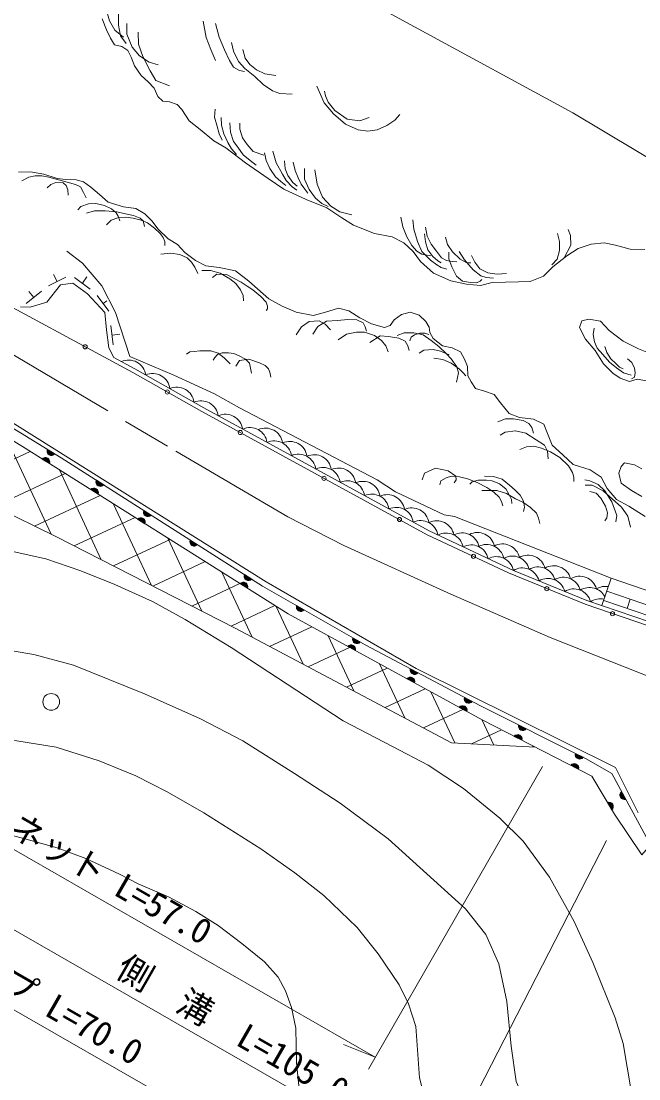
# Model space of a CAD drawing. Units: millimetres, scale not verified. Extents: x 40000 to 680000, y 20000 to 380000.
# Drawn here: x 467918 to 512412, y 242291 to 318460 of the extents above; entities that cross this region are included whole.
import ezdxf
from ezdxf.enums import TextEntityAlignment as Align

# ---------------------------------------------------------------- set-up
doc = ezdxf.new("R2010")
doc.units = ezdxf.units.MM
doc.header["$LTSCALE"] = 1000
doc.linetypes.add('CHAIN', pattern=[18.5, 12, -1.5, 3.5, -1.5])
for name, color, linetype, lineweight in [('M-BGD', 7, 'Continuous', 13), ('M-BMK', 2, 'Continuous', 13), ('M-STR-HTXT', 7, 'Continuous', 13)]:
    doc.layers.add(name, color=color, linetype=linetype, lineweight=lineweight)
doc.styles.add('ＭＳ ゴシック', font='')
doc.styles.get('ＭＳ ゴシック').set_extended_font_data('MS Gothic')

msp = doc.modelspace()

# ---------------------------------------------------------------- hatches: boundary and pattern name
at = {"layer": 'M-BGD'}
h = msp.add_hatch(dxfattribs=at)
h.set_pattern_fill('USER', color=256, style=0, pattern_type=2)
h.set_pattern_definition([(25, (-0, 0), (-1056.546, 2265.77), []), (115, (-0, 0), (-2265.77, -1056.546), [])])
h.paths.add_polyline_path([(487150, 275772), (476961, 282185), (468006, 287821), (459982, 292702), (461787, 285563), (470415, 281345), (483328, 274753), (498928, 266496), (504963, 266171), (501119, 268141)])
for points in [[(469802, 287616), (470336, 287289, -0.84072)], [(469956, 286594), (469426, 286927, -0.84072)], [(473862, 285057), (473334, 285393, 0.84072)], [(473457, 284390), (472927, 284724, -0.84072)], [(476838, 282262), (476308, 282596, -0.84072)], [(477278, 282886), (476750, 283221, 0.84072)], [(480095, 281095), (480623, 280759, -0.84072)], [(483685, 277953), (484215, 277619, 0.84072)], [(483995, 278615), (484523, 278280, -0.84072)], [(488303, 276066), (487760, 276377, 0.84072)], [(491445, 273426), (491994, 273126, 0.84072)], [(492349, 273750), (491806, 274061, 0.84072)], [(495706, 271098), (496255, 270798, 0.84072)], [(496499, 271535), (495946, 271828, 0.84072)], [(500409, 269462), (499856, 269755, 0.84072)], [(499467, 269043), (500017, 268743, 0.84072)], [(503747, 267775), (504307, 267496, -0.84072)], [(503989, 266671), (503432, 266956, -0.84072)], [(508406, 265447), (507846, 265727, 0.84072)], [(507508, 264868), (508065, 264582, 0.84072)], [(511169, 262965), (511468, 262416, -0.84072)], [(510465, 261659), (510145, 262197, -0.84072)]]:
    msp.add_hatch(color=256, dxfattribs=at).paths.add_polyline_path(points)

# ---------------------------------------------------------------- linework, layer by layer
for p, q in [((470506, 299713), (470248, 300213)), ((469884, 299392), (471128, 300034)), ((471760, 299991), (472894, 299169)), ((472327, 299580), (472657, 300036)), ((468287, 298122), (469372, 299006)), ((468830, 298564), (468474, 299000)), ((473404, 298694), (474236, 297567)), ((473820, 298130), (474085, 298326)), ((474373, 296544), (474550, 295156)), ((474462, 295850), (475020, 295921)), ((470336, 287289), (469802, 287616)), ((469426, 286927), (469956, 286594)), ((473862, 285057), (473334, 285393)), ((472927, 284724), (473457, 284390)), ((476308, 282596), (476838, 282262)), ((477278, 282886), (476750, 283221)), ((480623, 280759), (480095, 281095)), ((484523, 278280), (483995, 278615)), ((510425, 278346), (509749, 276370)), ((483685, 277953), (484215, 277619)), ((511783, 276837), (511580, 276166)), ((488303, 276066), (487760, 276377)), ((492349, 273750), (491806, 274061)), ((491445, 273426), (491994, 273126)), ((496499, 271535), (495946, 271828)), ((495706, 271098), (496255, 270798)), ((500409, 269462), (499856, 269755)), ((499467, 269043), (500017, 268743)), ((504307, 267496), (503747, 267775)), ((503432, 266956), (503989, 266671)), ((508406, 265447), (507846, 265727)), ((507508, 264868), (508065, 264582)), ((511468, 262416), (511169, 262965)), ((510145, 262197), (510465, 261659))]:
    msp.add_line(p, q, dxfattribs=at)
for points in [[(473887, 321377), (473848, 320413), (474028, 319424), (474286, 318473), (474663, 317821), (475289, 317307)], [(475021, 319763), (474929, 318914), (474941, 318168), (475067, 317411), (475480, 316849)], [(473754, 318624), (474075, 317830), (474350, 317234), (474641, 316760), (475161, 316623), (475604, 316348), (475843, 315857), (476075, 315233), (476552, 314549), (477078, 314084), (477507, 313632), (477763, 313033), (478118, 312690), (478608, 312654), (479146, 312458), (479501, 312103), (480031, 311278), (480810, 310664), (481808, 309831), (482664, 309327), (484087, 308246), (485720, 307129), (486837, 306356), (488448, 305605), (489931, 305004), (491026, 304284), (491852, 303761), (493378, 303166), (494643, 302924), (495473, 302502), (496155, 301883), (496688, 301152), (497618, 300309), (498870, 299764), (499986, 299529), (501003, 299430), (501858, 299640), (502800, 299665), (503743, 299678), (504586, 299702), (505542, 300092), (506211, 300761), (507222, 301554), (508031, 302082), (508980, 302393), (509914, 302487), (510723, 302331), (511796, 302051), (512854, 302005)], [(481026, 318451), (481246, 317271), (481586, 316430), (481927, 315630)], [(475528, 318291), (475541, 317514), (475911, 316585), (476446, 315961), (477136, 315510), (477790, 315308)], [(478613, 313795), (477619, 314177), (477223, 314878), (476688, 315910), (476369, 316814), (476357, 317667)], [(481927, 318291), (482187, 317311), (482567, 316390), (482931, 315636), (483214, 315149), (483650, 314905), (483996, 314828)], [(483060, 316930), (483214, 316302), (483573, 315546), (484034, 315059), (484753, 314482), (485355, 313905), (486035, 313431), (486561, 313239), (487433, 313213)], [(425297, 316484), (430689, 314736), (435679, 313032), (441675, 310760), (446498, 308745), (451840, 306210), (459917, 301880), (464282, 299449), (475955, 293163), (480942, 290341), (497176, 281478), (503020, 278728), (508550, 276464), (513102, 274906), (518084, 273601)], [(483893, 316418), (484047, 315802), (484381, 315341), (484881, 314944), (485471, 314662), (486266, 314546)], [(489220, 313773), (489746, 312581), (490412, 311774), (491287, 311053), (492183, 310633), (492901, 310543), (493555, 310633), (494248, 310941), (494825, 311338), (495184, 311735)], [(492991, 311530), (492311, 311287), (491413, 311402), (490521, 312025), (490034, 312616), (489830, 313076), (489758, 313418)], [(481885, 312131), (481845, 311550), (482005, 310959), (482186, 310348), (482406, 309887)], [(482326, 311520), (482346, 310959), (482516, 310338), (482807, 309727), (483078, 309276), (483430, 308859)], [(482957, 311149), (483008, 310468), (483208, 309797), (483519, 309376), (483900, 308825), (484421, 308435), (484852, 308084)], [(485394, 308806), (484629, 309083), (484208, 309581), (483853, 310068), (483665, 310677), (483665, 311120)], [(485450, 308980), (485577, 308435), (485828, 307853), (486241, 307252), (486612, 306903), (486990, 306632)], [(486058, 309094), (486289, 308245), (486734, 307444), (487000, 306981), (487435, 306540), (487775, 306291)], [(486898, 308411), (486945, 307831), (487118, 307352), (487487, 306835), (487808, 306576)], [(487518, 308294), (487659, 307713), (487863, 307180), (488099, 306725), (488350, 306364), (488570, 306066)], [(488328, 307848), (488328, 307082), (488668, 306341), (489112, 305706), (489566, 305331), (490027, 305122)], [(491741, 304511), (490871, 304728), (490226, 305133), (489620, 305788), (489252, 306726), (489062, 307746)], [(467726, 307585), (468595, 307618), (469554, 307429), (470523, 307128), (471147, 307050), (471883, 307028), (472398, 306900), (472940, 306509), (473552, 305967), (474195, 305435), (475299, 305094), (476172, 304974), (476834, 304583), (477326, 304081), (477798, 303469), (478512, 302793), (479190, 302376), (479709, 301811), (480477, 301224), (481223, 300829), (482172, 300716), (483357, 300479), (484329, 299735), (484950, 299182), (485752, 298470), (486712, 297940), (487717, 297511), (488950, 297269), (489767, 297487), (490784, 297786), (491528, 297605), (492309, 297087), (493154, 296652), (494089, 296407), (494498, 296543), (494788, 296951), (495324, 297332), (495951, 297514), (496595, 297287), (497067, 296833), (497304, 296434), (497347, 296039), (497602, 295602), (498277, 295082), (498961, 294927), (499554, 294645), (499864, 294125), (500074, 293578), (500104, 292927), (500323, 292489), (500651, 291997), (501289, 291806), (501983, 291569), (502457, 290976), (503070, 290213), (503813, 289927), (504832, 289801), (505565, 289447), (505828, 288761), (506171, 287926), (506935, 287232), (507691, 286524), (508897, 286155), (509686, 285624), (510136, 284804), (510812, 284000), (511697, 283534), (512871, 282794)], [(467976, 306966), (468481, 307224), (468919, 307322), (469398, 307319), (469907, 307214), (470975, 306929), (471833, 306708), (472187, 306522), (472398, 306129), (472591, 305732)], [(469780, 306468), (470060, 306687), (470422, 306840), (470937, 306824), (471151, 306621), (471277, 306320), (471310, 305925)], [(471990, 304860), (472217, 305117), (472780, 305299), (473299, 305329), (473916, 305181), (474420, 304953), (474766, 304666), (474904, 304416), (475023, 304075)], [(472618, 304630), (473198, 304788), (473979, 304809), (474813, 304725), (475441, 304582), (476009, 304453), (476496, 304264), (476699, 304069), (476798, 303668)], [(474069, 303796), (474413, 304119), (474892, 304285), (475444, 304337), (475975, 304275), (476558, 304129), (477029, 303929), (477528, 303557), (477943, 303177), (478144, 302882), (478272, 302592), (478268, 302293)], [(495268, 304335), (495414, 303641), (495688, 302935), (496053, 302302), (496431, 301888), (496790, 301681), (497430, 301559)], [(496133, 304159), (496212, 303489), (496461, 302594), (496784, 301876), (497400, 301250), (497862, 300908), (498173, 300726), (498569, 300604)], [(367133, 289699), (364012, 298663), (374423, 303017), (380727, 303548), (384764, 302911), (390465, 301424), (394467, 300327), (419401, 295739), (427175, 294058), (435342, 295757), (449919, 296550), (451915, 296677), (454111, 297349), (464983, 290979), (485559, 278079), (496375, 271838), (510725, 264719), (512361, 261439)], [(497037, 303613), (497164, 302980), (497441, 302388), (497828, 301906), (498190, 301411), (498552, 301224), (498966, 301146), (499291, 301131)], [(506541, 303171), (506708, 302602), (506693, 301939), (506520, 301322), (506154, 300915)], [(507319, 303455), (507497, 303015), (507505, 302325), (507000, 301379)], [(496973, 303142), (497040, 302558), (497217, 301992), (497570, 301517), (497936, 301200), (498161, 301054)], [(498477, 302898), (498626, 302387), (498998, 301857), (499538, 301318), (500021, 301058), (500300, 301058)], [(471212, 301902), (472330, 301028), (473729, 299403), (474708, 297481), (475740, 294318), (478904, 292972), (481841, 291610), (483648, 290620), (493556, 285418), (494872, 284574), (498386, 282897), (499145, 282787), (510425, 278346), (516504, 276266), (519409, 275505), (522135, 275001), (523833, 274695), (526964, 274113), (530429, 273943), (533667, 274340), (538088, 275297), (541952, 276189), (545449, 276887), (548282, 277719)], [(477991, 301675), (478710, 301762), (479350, 301665), (479887, 301413), (480191, 301103), (480424, 300741), (480650, 300295)], [(498728, 301814), (498735, 301338), (498936, 300769), (499285, 300106), (499720, 299724), (500285, 299635), (500711, 299622), (500981, 299742), (501106, 299862)], [(499473, 301867), (499848, 301265), (500168, 300912), (500483, 300560), (501022, 300116), (501422, 299988), (501947, 299950)], [(502869, 300276), (502201, 300230), (501533, 300340), (500968, 300623), (500609, 301097), (500365, 301585)], [(480943, 300502), (481552, 300493), (482250, 300299), (482940, 299901), (483386, 299569), (483711, 299106), (483922, 298693), (483930, 298328)], [(481711, 299993), (482025, 300239), (482720, 300220), (483761, 299662), (484196, 299365), (484612, 299112), (485175, 298640), (485574, 298224), (485667, 297946), (485658, 297750), (485566, 297628)], [(467859, 297878), (468575, 297870), (469771, 298232), (470749, 299463), (471636, 299590), (472686, 298812), (473954, 297472), (474063, 296223), (474226, 294938), (474590, 294239), (476100, 293426), (481088, 290603), (497311, 281746), (503373, 278909), (508655, 276745), (513189, 275193)], [(454111, 297349), (454071, 296816), (455564, 296075), (459559, 293714), (464924, 290611), (470794, 287007), (485310, 277780), (492706, 273546), (501011, 269143), (508560, 265370), (510457, 264269), (513263, 259131), (512617, 258411), (510655, 261340), (509016, 264095), (501119, 268141), (487150, 275772), (468006, 287821), (459292, 293121), (454152, 295982)], [(487725, 295869), (488102, 296438), (488671, 296834), (489396, 296882), (489821, 296641), (490198, 296226)], [(488923, 295926), (489280, 296467), (489918, 296853), (490710, 296911), (491453, 296979), (492101, 296940), (492545, 296728), (492709, 296448), (492787, 296139)], [(509203, 296358), (509121, 295892), (509226, 295366), (509413, 294900), (509810, 294456), (510289, 293896), (510791, 293488), (511304, 293138), (511865, 292962)], [(490758, 295511), (491347, 295917), (492072, 296071), (492651, 296052), (493366, 295811), (493869, 295473), (494197, 295067), (494352, 294643)], [(493038, 295309), (493772, 295791), (494390, 295762), (495115, 295637), (495569, 295405), (495762, 295067), (495859, 294739)], [(495014, 295817), (495518, 296009), (496214, 296009), (496884, 295861), (497458, 295469), (497998, 295035), (498529, 294522), (498894, 294139), (499303, 293565), (499433, 293131), (499277, 292470)], [(495917, 295429), (496010, 295696), (496260, 295875), (496641, 295984), (496985, 295981), (497283, 295902)], [(496588, 294552), (496934, 294772), (497587, 294812), (498122, 294701), (498760, 294431)], [(509973, 295040), (510113, 294596), (510405, 294141), (510744, 293803), (511027, 293549), (511284, 293417)], [(482978, 293787), (482534, 294204), (482103, 294554), (481574, 294706), (481188, 294711), (480798, 294706), (480389, 294679), (480057, 294634), (479824, 294486)], [(484518, 293115), (484357, 293822), (484074, 294122), (483621, 294369), (483235, 294517), (482858, 294566), (482405, 294566), (482069, 294450), (481880, 294239), (481746, 294042)], [(483378, 293612), (483651, 294016), (484307, 294114), (485083, 293863), (485498, 293666), (485730, 293416), (485835, 293185), (485898, 292828)], [(497641, 294200), (498302, 294087), (498885, 293826), (499503, 293389), (499742, 293147), (499949, 292918)], [(511596, 294141), (511895, 293872), (512093, 293465), (512158, 293130), (512105, 292813), (511889, 292711)], [(459982, 292702), (461787, 285563), (470415, 281345), (483328, 274753), (498928, 266496), (504963, 266171)], [(502262, 289613), (502806, 289817), (503381, 289824), (504084, 289703), (504493, 289492), (504697, 289197), (504818, 288796)], [(502428, 288645), (502776, 288872), (503532, 288963), (504274, 288789), (505015, 288298), (505605, 287920), (505832, 287504), (505877, 286952)], [(503835, 287610), (504319, 287814), (504848, 287852), (505393, 287708), (506059, 287451), (506724, 287043), (507337, 286446), (507632, 285955), (507722, 285622), (507738, 285312)], [(512637, 284231), (511879, 284664), (511137, 285190), (510982, 285897), (511137, 286395), (511384, 286643), (512111, 286519), (512637, 286210)], [(496793, 285425), (496983, 285899), (497755, 286278), (498677, 286075), (499218, 285682), (499260, 285440), (499114, 285218)], [(498079, 285065), (498141, 285350), (498524, 285579), (498927, 285690), (499490, 285648), (500081, 285502), (500761, 285239), (501463, 284877), (501971, 284544), (502339, 284190), (502527, 283863), (502624, 283558)], [(501296, 285681), (501951, 285676), (502572, 285488), (503096, 285042), (503507, 284683), (503870, 284330), (504108, 283884), (504185, 283465), (504108, 283158)], [(503271, 283720), (503236, 284000), (503054, 284400), (502822, 284778), (502374, 285135), (501855, 285352), (501427, 285408), (500831, 285415), (500410, 285289), (500232, 285120)], [(510757, 282397), (510823, 282855), (510462, 283855), (509964, 284646), (509480, 285086), (508888, 285345), (508512, 285433)], [(511811, 282011), (511624, 282821), (511156, 283455), (509839, 284630), (509060, 285043), (508538, 285043)], [(501112, 284666), (502177, 284652), (502878, 284435), (503530, 284070), (504056, 283825), (504610, 283433), (505031, 283033), (505178, 282662), (505269, 282284)], [(508883, 284592), (509347, 284465), (509680, 284104), (510013, 283542), (510164, 283044), (510105, 282697), (509973, 282487)], [(467201, 280281), (469697, 279745), (472209, 278881), (474668, 277895), (477386, 276677), (479735, 275375), (483051, 273365), (491103, 268077), (494660, 266227), (497229, 264889), (499773, 263198), (502408, 261065), (504078, 259405), (505965, 256825), (507756, 253632), (509107, 250675), (510703, 246676), (511288, 244826), (511861, 241436)], [(510106, 277411), (513460, 276263), (520375, 274864)], [(509879, 276749), (513281, 275584), (518295, 274640)], [(449245, 267951), (452211, 269626), (458294, 272274), (460674, 273194), (462836, 273546), (465840, 273361), (468823, 272842), (471688, 272088), (476793, 270025), (480848, 268216), (483882, 266642), (487607, 264277), (490909, 262133), (494365, 259583), (499932, 254522), (501391, 252692), (502330, 250565), (502901, 247862), (503203, 244646), (503572, 242111), (504075, 240972), (505633, 238794), (507915, 236058), (511405, 231662)], [(454046, 262955), (455633, 264308), (457547, 265614), (459882, 266478), (461726, 266804), (464574, 266828), (467608, 266641), (470442, 266173), (473533, 265182), (476186, 264121), (478447, 262968), (481076, 261449), (485185, 258855), (487633, 257136), (489713, 255492), (492115, 253195), (493631, 251292), (495138, 249067), (495808, 247681), (496340, 246065), (496620, 242353), (497173, 240175)], [(457901, 260185), (459557, 260778), (460931, 260856), (463305, 260622), (465663, 260216), (468115, 259607), (470520, 258920), (472566, 258156), (475009, 257028), (476352, 256342), (478523, 255405), (480511, 254353), (482119, 253342), (483822, 252046), (485446, 250720), (486430, 249611), (486963, 248625), (487400, 247423), (487697, 245940), (487760, 243452), (488010, 240876)]]:
    msp.add_lwpolyline(points, dxfattribs=at)
msp.add_lwpolyline([(508140, 296388), (508299, 296880), (508818, 296998), (509660, 296848), (510279, 296177), (511286, 295418), (512382, 294870), (513478, 294429), (514609, 293722), (515369, 292910), (515828, 292044), (515669, 291444), (514944, 291338), (514414, 291744), (513937, 292256), (513248, 292504), (512293, 292680), (511728, 292504), (511074, 292751), (510544, 293104), (509855, 293793), (509271, 294747), (508565, 295559)], close=True, dxfattribs=at)
for centre, radius in [((472530, 295008), 150), ((478449, 291752), 150), ((483707, 288832), 150), ((489736, 285540), 150), ((495171, 282572), 150), ((500500, 279914), 150), ((505785, 277596), 150), ((510515, 275791), 150), ((470083, 269438), 600)]:
    msp.add_circle(centre, radius, dxfattribs=at)
for centre, radius, start, end in [((475651, 292805), 1250, 8.01317, 114.27338), ((477390, 291834), 1250, 7.37658, 113.63678), ((479131, 290849), 1250, 7.36657, 113.62677), ((480882, 289869), 1250, 7.87924, 114.13945), ((482638, 288903), 1250, 8.23343, 114.49363), ((484394, 287944), 1250, 8.2355, 114.4957), ((485511, 287904), 1250, 8.23547, 114.49567), ((486149, 286986), 1250, 8.23544, 114.49564), ((487266, 286945), 1250, 8.23544, 114.49564), ((470098, 287499), 318, 158.34429, 318.56202), ((487904, 286027), 1250, 8.23544, 114.49564), ((489022, 285987), 1250, 8.23544, 114.49564), ((469662, 286714), 318, 337.70555, 137.92328), ((489660, 285069), 1250, 8.23544, 114.49564), ((490777, 285028), 1250, 8.23544, 114.49564), ((473627, 285271), 318, 157.44745, 317.66518), ((491415, 284110), 1250, 8.23544, 114.49564), ((492532, 284070), 1250, 8.23544, 114.49564), ((473163, 284511), 318, 337.70555, 137.92328), ((493171, 283152), 1250, 8.23544, 114.49564), ((494288, 283112), 1250, 8.23544, 114.49564), ((494926, 282194), 1250, 8.23544, 114.49564), ((496055, 282158), 1250, 8.81745, 115.07766), ((476544, 282383), 318, 337.70555, 137.92328), ((477043, 283099), 318, 157.44745, 317.66518), ((496704, 281246), 1250, 9.3958, 115.65601), ((497856, 281233), 1250, 10.56057, 116.82077), ((480388, 280973), 318, 157.44745, 317.66518), ((498524, 280346), 1250, 11.7068, 117.967), ((499671, 280359), 1250, 11.70408, 117.96428), ((500790, 280387), 1250, 11.7888, 118.04901), ((500333, 279495), 1250, 11.67646, 117.93667), ((501455, 279524), 1250, 11.87075, 118.13095), ((502588, 279561), 1250, 12.60442, 118.86462), ((502151, 278648), 1250, 12.06504, 118.32524), ((503296, 278694), 1250, 13.3311, 119.59131), ((504439, 278753), 1250, 13.97315, 120.23336), ((504014, 277836), 1250, 14.57428, 120.83449), ((505154, 277909), 1250, 14.59526, 120.85547), ((506284, 277989), 1250, 14.72288, 120.98309), ((483921, 277740), 318, 337.70555, 137.92328), ((484289, 278494), 318, 157.44745, 317.66518), ((505865, 277077), 1250, 14.59881, 120.85902), ((506984, 277164), 1250, 14.84091, 121.10112), ((508152, 277240), 1250, 15.40006, 121.66027), ((507724, 276325), 1250, 15.08299, 121.3432), ((508860, 276426), 1250, 27.64736, 122.21434), ((510013, 276508), 1250, 80.52596, 121.66027), ((509635, 275617), 1250, 77.32934, 124.23491), ((488058, 276269), 318, 160.10105, 320.31878), ((491693, 273228), 318, 341.24428, 141.46201), ((492105, 273953), 318, 160.10105, 320.31878), ((495954, 270900), 318, 341.24428, 141.46201), ((496248, 271729), 318, 161.9607, 322.17844), ((500158, 269657), 318, 161.9607, 322.17844), ((499716, 268845), 318, 341.24428, 141.46201), ((504051, 267684), 318, 163.33834, 323.55607), ((503685, 266765), 318, 342.76486, 142.9826), ((508151, 265636), 318, 163.33834, 323.55607), ((507762, 264676), 318, 342.76486, 142.9826), ((511366, 262717), 318, 128.53388, 288.75161), ((510258, 261900), 318, 310.64006, 110.8578)]:
    msp.add_arc(centre, radius, start, end, dxfattribs=at)
at = {"layer": 'M-BMK', "linetype": 'CHAIN'}
msp.add_lwpolyline([(429023, 312626), (441089, 308032), (449362, 304406), (456490, 300779), (463830, 296521), (479058, 287498), (487121, 282757), (491155, 280705), (498863, 277203), (506028, 274071), (513620, 271075), (518054, 269549), (523028, 268334), (526965, 267643), (531342, 267174), (536241, 266919), (542661, 266936), (548692, 267478), (553148, 268364)], dxfattribs=at)
at = {"layer": 'M-STR-HTXT'}
for p, q in [((447249, 270348), (493428, 243847)), ((436304, 265099), (495528, 231112)), ((505481, 264781), (492929, 242981)), ((510075, 259450), (495071, 230222)), ((493428, 243847), (491149, 244761))]:
    msp.add_line(p, q, dxfattribs=at)
for points in [[(423323, 343125), (430774, 341879), (437086, 340567), (443644, 339051), (450514, 337179), (455795, 335650), (461508, 333777), (467175, 331720), (471928, 329907), (476876, 327825), (480199, 326367), (483459, 324885), (485682, 323807), (507660, 311853), (519192, 304976), (524792, 301980), (527738, 300727), (532294, 299293), (533992, 298968), (535516, 298773), (537304, 298661)], [(441210, 268048), (494021, 237742), (497516, 236165), (504017, 233780), (509344, 232208), (514143, 231075), (518833, 230229), (522402, 229730), (527588, 229272), (532587, 229109), (536852, 229223), (543557, 229794), (548978, 230602), (554252, 231778), (558902, 233045), (562178, 234084), (565896, 235443), (569639, 236975)]]:
    msp.add_lwpolyline(points, dxfattribs=at)

# ---------------------------------------------------------------- texts
at = {"layer": 'M-STR-HTXT', "style": 'ＭＳ ゴシック'}
for s, p in [('ロックネット L=57.0', (470404, 257302)), ('ガードパイプ L=70.0', (465427, 248629)), ('側\u3000溝\u3000L=105.0', (482453, 244624))]:
    msp.add_text(s, height=1833, rotation=330.15, dxfattribs=at).set_placement(p, align=Align.BOTTOM_CENTER)

doc.saveas('drawing.dxf')
